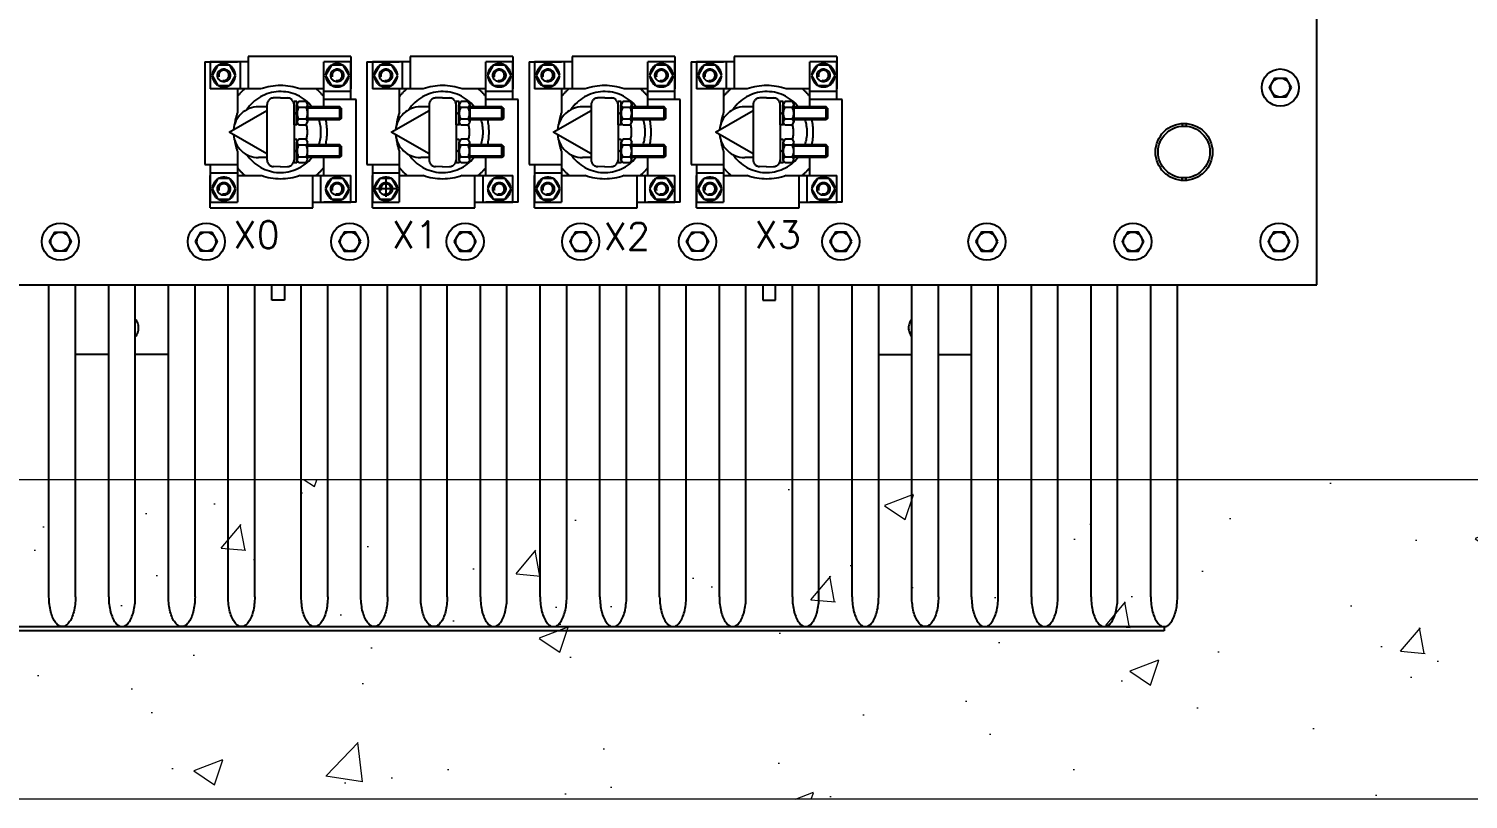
# Paper-space layout 'Plano Corte 1' of a CAD drawing. Header units: millimetres. Extents: x 0 to 420, y 0 to 297.
# Drawn here: x 261.32 to 288.43, y 205.91 to 220.42 of the extents above; entities that cross this region are included whole.
import ezdxf
from ezdxf.enums import TextEntityAlignment as Align

# ---------------------------------------------------------------- set-up
doc = ezdxf.new("R2010")
doc.units = ezdxf.units.MM
doc.linetypes.add('PHANTOM', pattern=[2.5, 1.25, -0.25, 0.25, -0.25, 0.25, -0.25])
doc.layers.get('0').update_dxf_attribs({"color": 162})
doc.layers.add('EQUIPO', color=4, linetype='Continuous', lineweight=20)
doc.layers.add('TIERRA', color=214, linetype='PHANTOM', lineweight=25)
doc.styles.add('ROMANS', font='romans.shx', dxfattribs={"height": 0.1})

# ---------------------------------------------------------------- blocks, each defined once
blk = doc.blocks.new('A$C698D62B2')
at = {"color": 150}
for p, q in [((0.4523, 0.4286), (0.4523, 0.3513)), ((0.4523, 0.4286), (0.4768, 0.4286)), ((0.4849, 0.4286), (0.4564, 0.4286)), ((0.4564, 0.4286), (0.4564, 0.4082)), ((0.4788, 0.4286), (0.4788, 0.4082)), ((0.4849, 0.4326), (0.4849, 0.4082)), ((0.5622, 0.4326), (0.4849, 0.4326)), ((0.5419, 0.3947), (0.5419, 0.4286)), ((0.5622, 0.4286), (0.5419, 0.4286)), ((0.5622, 0.4326), (0.5622, 0.4082)), ((0.5622, 0.4001), (0.5622, 0.4286)), ((0.5744, 0.4286), (0.5744, 0.3513)), ((0.5744, 0.4286), (0.5988, 0.4286)), ((0.5785, 0.4286), (0.5785, 0.4082)), ((0.607, 0.4286), (0.5785, 0.4286)), ((0.6009, 0.4286), (0.6009, 0.4082)), ((0.6843, 0.4326), (0.607, 0.4326)), ((0.607, 0.4326), (0.607, 0.4082)), ((0.6639, 0.3947), (0.6639, 0.4286)), ((0.6843, 0.4286), (0.6639, 0.4286)), ((0.6843, 0.4326), (0.6843, 0.4082)), ((0.6843, 0.4001), (0.6843, 0.4286)), ((0.6965, 0.4286), (0.6965, 0.3513)), ((0.6965, 0.4286), (0.7209, 0.4286)), ((0.7006, 0.4286), (0.7006, 0.4082)), ((0.729, 0.4286), (0.7006, 0.4286)), ((0.7229, 0.4286), (0.7229, 0.4082)), ((0.8064, 0.4326), (0.729, 0.4326)), ((0.729, 0.4326), (0.729, 0.4082)), ((0.786, 0.3947), (0.786, 0.4286)), ((0.8064, 0.4286), (0.786, 0.4286)), ((0.8064, 0.4326), (0.8064, 0.4082)), ((0.8064, 0.4001), (0.8064, 0.4286)), ((0.8186, 0.4286), (0.8186, 0.3513)), ((0.8186, 0.4286), (0.843, 0.4286)), ((0.8226, 0.4286), (0.8226, 0.4082)), ((0.8511, 0.4286), (0.8226, 0.4286)), ((0.845, 0.4286), (0.845, 0.4082)), ((0.9284, 0.4326), (0.8511, 0.4326)), ((0.8511, 0.4326), (0.8511, 0.4082)), ((0.9081, 0.3947), (0.9081, 0.4286)), ((0.9284, 0.4286), (0.9081, 0.4286)), ((0.9284, 0.4326), (0.9284, 0.4082)), ((0.9284, 0.4001), (0.9284, 0.4286)), ((0.4946, 0.4082), (0.4564, 0.4082)), ((0.4768, 0.4082), (0.4768, 0.3904)), ((0.5093, 0.4016), (0.5041, 0.4014)), ((0.5093, 0.4016), (0.5146, 0.4014)), ((0.5419, 0.4082), (0.524, 0.4082)), ((0.5622, 0.4062), (0.5419, 0.4062)), ((0.6167, 0.4082), (0.5785, 0.4082)), ((0.5988, 0.4082), (0.5988, 0.3904)), ((0.6314, 0.4016), (0.6261, 0.4014)), ((0.6314, 0.4016), (0.6367, 0.4014)), ((0.6639, 0.4082), (0.6461, 0.4082)), ((0.6843, 0.4062), (0.6639, 0.4062)), ((0.7388, 0.4082), (0.7006, 0.4082)), ((0.7209, 0.4082), (0.7209, 0.3904)), ((0.7535, 0.4016), (0.7482, 0.4014)), ((0.7535, 0.4016), (0.7587, 0.4014)), ((0.786, 0.4082), (0.7682, 0.4082)), ((0.8064, 0.4062), (0.786, 0.4062)), ((0.8608, 0.4082), (0.8226, 0.4082)), ((0.843, 0.4082), (0.843, 0.3904)), ((0.8755, 0.4016), (0.8703, 0.4014)), ((0.8755, 0.4016), (0.8808, 0.4014)), ((0.9081, 0.4082), (0.8902, 0.4082)), ((0.9284, 0.4062), (0.9081, 0.4062)), ((0.4707, 0.3756), (0.4991, 0.3919)), ((0.4991, 0.3947), (0.4928, 0.3947)), ((0.4991, 0.3963), (0.4991, 0.3548)), ((0.4991, 0.3919), (0.4991, 0.3593)), ((0.5217, 0.3986), (0.5195, 0.3986)), ((0.5195, 0.3811), (0.5195, 0.3986)), ((0.5195, 0.3963), (0.5195, 0.3548)), ((0.5217, 0.3909), (0.5195, 0.3887)), ((0.523, 0.3987), (0.5217, 0.3965)), ((0.5217, 0.3811), (0.5217, 0.3986)), ((0.5217, 0.3965), (0.5217, 0.3831)), ((0.5284, 0.3987), (0.523, 0.3987)), ((0.5284, 0.3943), (0.523, 0.3943)), ((0.5284, 0.3987), (0.5297, 0.3965)), ((0.5297, 0.3965), (0.5297, 0.3831)), ((0.5541, 0.3947), (0.5297, 0.3947)), ((0.5551, 0.3936), (0.5297, 0.3936)), ((0.5663, 0.4001), (0.5419, 0.4001)), ((0.5551, 0.3936), (0.5541, 0.3947)), ((0.5541, 0.385), (0.5541, 0.3947)), ((0.5551, 0.3936), (0.5551, 0.386)), ((0.5663, 0.3228), (0.5663, 0.4001)), ((0.5927, 0.3756), (0.6212, 0.3919)), ((0.6212, 0.3947), (0.6149, 0.3947)), ((0.6212, 0.3963), (0.6212, 0.3548)), ((0.6212, 0.3919), (0.6212, 0.3593)), ((0.6438, 0.3986), (0.6416, 0.3986)), ((0.6416, 0.3811), (0.6416, 0.3986)), ((0.6416, 0.3963), (0.6416, 0.3548)), ((0.6438, 0.3909), (0.6416, 0.3887)), ((0.6451, 0.3987), (0.6438, 0.3965)), ((0.6438, 0.3811), (0.6438, 0.3986)), ((0.6438, 0.3965), (0.6438, 0.3831)), ((0.6505, 0.3987), (0.6451, 0.3987)), ((0.6505, 0.3943), (0.6451, 0.3943)), ((0.6505, 0.3987), (0.6518, 0.3965)), ((0.6518, 0.3965), (0.6518, 0.3831)), ((0.6761, 0.3947), (0.6518, 0.3947)), ((0.6772, 0.3936), (0.6518, 0.3936)), ((0.6884, 0.4001), (0.6639, 0.4001)), ((0.6761, 0.385), (0.6761, 0.3947)), ((0.6772, 0.3936), (0.6761, 0.3947)), ((0.6772, 0.3936), (0.6772, 0.386)), ((0.6884, 0.3228), (0.6884, 0.4001)), ((0.7148, 0.3756), (0.7433, 0.3919)), ((0.7433, 0.3947), (0.7369, 0.3947)), ((0.7433, 0.3963), (0.7433, 0.3548)), ((0.7433, 0.3919), (0.7433, 0.3593)), ((0.7659, 0.3986), (0.7636, 0.3986)), ((0.7636, 0.3811), (0.7636, 0.3986)), ((0.7636, 0.3963), (0.7636, 0.3548)), ((0.7659, 0.3909), (0.7636, 0.3887)), ((0.7672, 0.3987), (0.7659, 0.3965)), ((0.7659, 0.3811), (0.7659, 0.3986)), ((0.7659, 0.3965), (0.7659, 0.3831)), ((0.7726, 0.3987), (0.7672, 0.3987)), ((0.7726, 0.3943), (0.7672, 0.3943)), ((0.7726, 0.3987), (0.7739, 0.3965)), ((0.7739, 0.3965), (0.7739, 0.3831)), ((0.7982, 0.3947), (0.7739, 0.3947)), ((0.7992, 0.3936), (0.7739, 0.3936)), ((0.8104, 0.4001), (0.786, 0.4001)), ((0.7982, 0.385), (0.7982, 0.3947)), ((0.7992, 0.3936), (0.7982, 0.3947)), ((0.7992, 0.3936), (0.7992, 0.386)), ((0.8104, 0.3228), (0.8104, 0.4001)), ((0.8369, 0.3756), (0.8654, 0.3919)), ((0.8654, 0.3947), (0.859, 0.3947)), ((0.8654, 0.3963), (0.8654, 0.3548)), ((0.8654, 0.3919), (0.8654, 0.3593)), ((0.8879, 0.3986), (0.8857, 0.3986)), ((0.8857, 0.3811), (0.8857, 0.3986)), ((0.8857, 0.3963), (0.8857, 0.3548)), ((0.8879, 0.3909), (0.8857, 0.3887)), ((0.8892, 0.3987), (0.8879, 0.3965)), ((0.8879, 0.3811), (0.8879, 0.3986)), ((0.8879, 0.3965), (0.8879, 0.3831)), ((0.8947, 0.3987), (0.8892, 0.3987)), ((0.8947, 0.3943), (0.8892, 0.3943)), ((0.8947, 0.3987), (0.8959, 0.3965)), ((0.8959, 0.3965), (0.8959, 0.3831)), ((0.9203, 0.3947), (0.8959, 0.3947)), ((0.9213, 0.3936), (0.8959, 0.3936)), ((0.9325, 0.4001), (0.9081, 0.4001)), ((0.9203, 0.385), (0.9203, 0.3947)), ((0.9213, 0.3936), (0.9203, 0.3947)), ((0.9213, 0.3936), (0.9213, 0.386)), ((0.9325, 0.3228), (0.9325, 0.4001)), ((0.5217, 0.3811), (0.5195, 0.3811)), ((0.523, 0.3809), (0.5217, 0.3831)), ((0.5284, 0.3854), (0.523, 0.3854)), ((0.5284, 0.3809), (0.523, 0.3809)), ((0.5284, 0.3809), (0.5297, 0.3831)), ((0.5551, 0.386), (0.5297, 0.386)), ((0.5541, 0.385), (0.5297, 0.385)), ((0.5551, 0.386), (0.5541, 0.385)), ((0.6438, 0.3811), (0.6416, 0.3811)), ((0.6451, 0.3809), (0.6438, 0.3831)), ((0.6505, 0.3854), (0.6451, 0.3854)), ((0.6505, 0.3809), (0.6451, 0.3809)), ((0.6505, 0.3809), (0.6518, 0.3831)), ((0.6772, 0.386), (0.6518, 0.386)), ((0.6761, 0.385), (0.6518, 0.385)), ((0.6772, 0.386), (0.6761, 0.385)), ((0.7659, 0.3811), (0.7636, 0.3811)), ((0.7672, 0.3809), (0.7659, 0.3831)), ((0.7726, 0.3854), (0.7672, 0.3854)), ((0.7726, 0.3809), (0.7672, 0.3809)), ((0.7726, 0.3809), (0.7739, 0.3831)), ((0.7992, 0.386), (0.7739, 0.386)), ((0.7982, 0.385), (0.7739, 0.385)), ((0.7992, 0.386), (0.7982, 0.385)), ((0.8879, 0.3811), (0.8857, 0.3811)), ((0.8892, 0.3809), (0.8879, 0.3831)), ((0.8947, 0.3854), (0.8892, 0.3854)), ((0.8947, 0.3809), (0.8892, 0.3809)), ((0.8947, 0.3809), (0.8959, 0.3831)), ((0.9213, 0.386), (0.8959, 0.386)), ((0.9203, 0.385), (0.8959, 0.385)), ((0.9213, 0.386), (0.9203, 0.385)), ((1.1884, 0.3821), (1.1884, 0.3801)), ((1.1914, 0.3821), (1.1914, 0.3801)), ((0.4991, 0.3593), (0.4707, 0.3756)), ((0.5217, 0.3701), (0.5195, 0.3701)), ((0.5195, 0.3701), (0.5195, 0.3526)), ((0.523, 0.3703), (0.5217, 0.368)), ((0.5217, 0.3701), (0.5217, 0.3526)), ((0.5284, 0.3703), (0.523, 0.3703)), ((0.5284, 0.3703), (0.5297, 0.368)), ((0.6212, 0.3593), (0.5927, 0.3756)), ((0.6438, 0.3701), (0.6416, 0.3701)), ((0.6416, 0.3701), (0.6416, 0.3526)), ((0.6451, 0.3703), (0.6438, 0.368)), ((0.6438, 0.3701), (0.6438, 0.3526)), ((0.6505, 0.3703), (0.6451, 0.3703)), ((0.6505, 0.3703), (0.6518, 0.368)), ((0.7433, 0.3593), (0.7148, 0.3756)), ((0.7659, 0.3701), (0.7636, 0.3701)), ((0.7636, 0.3701), (0.7636, 0.3526)), ((0.7672, 0.3703), (0.7659, 0.368)), ((0.7659, 0.3701), (0.7659, 0.3526)), ((0.7726, 0.3703), (0.7672, 0.3703)), ((0.7726, 0.3703), (0.7739, 0.368)), ((0.8654, 0.3593), (0.8369, 0.3756)), ((0.8879, 0.3701), (0.8857, 0.3701)), ((0.8857, 0.3701), (0.8857, 0.3526)), ((0.8892, 0.3703), (0.8879, 0.368)), ((0.8879, 0.3701), (0.8879, 0.3526)), ((0.8947, 0.3703), (0.8892, 0.3703)), ((0.8947, 0.3703), (0.8959, 0.368)), ((0.4768, 0.361), (0.4768, 0.3228)), ((0.5217, 0.3602), (0.5195, 0.3625)), ((0.5217, 0.3546), (0.5217, 0.368)), ((0.5284, 0.3658), (0.523, 0.3658)), ((0.5297, 0.3546), (0.5297, 0.368)), ((0.5541, 0.3662), (0.5297, 0.3662)), ((0.5551, 0.3652), (0.5297, 0.3652)), ((0.5551, 0.3652), (0.5541, 0.3662)), ((0.5541, 0.3565), (0.5541, 0.3662)), ((0.5551, 0.3652), (0.5551, 0.3575)), ((0.5988, 0.361), (0.5988, 0.3228)), ((0.6438, 0.3602), (0.6416, 0.3625)), ((0.6438, 0.3546), (0.6438, 0.368)), ((0.6505, 0.3658), (0.6451, 0.3658)), ((0.6518, 0.3546), (0.6518, 0.368)), ((0.6761, 0.3662), (0.6518, 0.3662)), ((0.6772, 0.3652), (0.6518, 0.3652)), ((0.6772, 0.3652), (0.6761, 0.3662)), ((0.6761, 0.3565), (0.6761, 0.3662)), ((0.6772, 0.3652), (0.6772, 0.3575)), ((0.7209, 0.361), (0.7209, 0.3228)), ((0.7659, 0.3602), (0.7636, 0.3625)), ((0.7659, 0.3546), (0.7659, 0.368)), ((0.7726, 0.3658), (0.7672, 0.3658)), ((0.7739, 0.3546), (0.7739, 0.368)), ((0.7982, 0.3662), (0.7739, 0.3662)), ((0.7992, 0.3652), (0.7739, 0.3652)), ((0.7992, 0.3652), (0.7982, 0.3662)), ((0.7982, 0.3565), (0.7982, 0.3662)), ((0.7992, 0.3652), (0.7992, 0.3575)), ((0.843, 0.361), (0.843, 0.3228)), ((0.8879, 0.3602), (0.8857, 0.3625)), ((0.8879, 0.3546), (0.8879, 0.368)), ((0.8947, 0.3658), (0.8892, 0.3658)), ((0.8959, 0.3546), (0.8959, 0.368)), ((0.9203, 0.3662), (0.8959, 0.3662)), ((0.9213, 0.3652), (0.8959, 0.3652)), ((0.9213, 0.3652), (0.9203, 0.3662)), ((0.9203, 0.3565), (0.9203, 0.3662)), ((0.9213, 0.3652), (0.9213, 0.3575)), ((0.4523, 0.3513), (0.4768, 0.3513)), ((0.4564, 0.3513), (0.4564, 0.3228)), ((0.4991, 0.3565), (0.4928, 0.3565)), ((0.5093, 0.3495), (0.5041, 0.3497)), ((0.5093, 0.3495), (0.5146, 0.3497)), ((0.5217, 0.3526), (0.5195, 0.3526)), ((0.523, 0.3524), (0.5217, 0.3546)), ((0.5284, 0.3569), (0.523, 0.3569)), ((0.5284, 0.3524), (0.523, 0.3524)), ((0.5284, 0.3524), (0.5297, 0.3546)), ((0.5551, 0.3575), (0.5297, 0.3575)), ((0.5541, 0.3565), (0.5297, 0.3565)), ((0.5419, 0.3431), (0.5419, 0.3565)), ((0.5551, 0.3575), (0.5541, 0.3565)), ((0.5744, 0.3513), (0.5988, 0.3513)), ((0.5785, 0.3513), (0.5785, 0.3228)), ((0.6212, 0.3565), (0.6149, 0.3565)), ((0.6314, 0.3495), (0.6261, 0.3497)), ((0.6314, 0.3495), (0.6367, 0.3497)), ((0.6438, 0.3526), (0.6416, 0.3526)), ((0.6451, 0.3524), (0.6438, 0.3546)), ((0.6505, 0.3569), (0.6451, 0.3569)), ((0.6505, 0.3524), (0.6451, 0.3524)), ((0.6505, 0.3524), (0.6518, 0.3546)), ((0.6772, 0.3575), (0.6518, 0.3575)), ((0.6761, 0.3565), (0.6518, 0.3565)), ((0.6639, 0.3431), (0.6639, 0.3565)), ((0.6772, 0.3575), (0.6761, 0.3565)), ((0.6965, 0.3513), (0.7209, 0.3513)), ((0.7006, 0.3513), (0.7006, 0.3228)), ((0.7433, 0.3565), (0.7369, 0.3565)), ((0.7535, 0.3495), (0.7482, 0.3497)), ((0.7535, 0.3495), (0.7587, 0.3497)), ((0.7659, 0.3526), (0.7636, 0.3526)), ((0.7672, 0.3524), (0.7659, 0.3546)), ((0.7726, 0.3569), (0.7672, 0.3569)), ((0.7726, 0.3524), (0.7672, 0.3524)), ((0.7726, 0.3524), (0.7739, 0.3546)), ((0.7992, 0.3575), (0.7739, 0.3575)), ((0.7982, 0.3565), (0.7739, 0.3565)), ((0.786, 0.3431), (0.786, 0.3565)), ((0.7992, 0.3575), (0.7982, 0.3565)), ((0.8186, 0.3513), (0.843, 0.3513)), ((0.8226, 0.3513), (0.8226, 0.3228)), ((0.8654, 0.3565), (0.859, 0.3565)), ((0.8755, 0.3495), (0.8703, 0.3497)), ((0.8755, 0.3495), (0.8808, 0.3497)), ((0.8879, 0.3526), (0.8857, 0.3526)), ((0.8892, 0.3524), (0.8879, 0.3546)), ((0.8947, 0.3569), (0.8892, 0.3569)), ((0.8947, 0.3524), (0.8892, 0.3524)), ((0.8947, 0.3524), (0.8959, 0.3546)), ((0.9213, 0.3575), (0.8959, 0.3575)), ((0.9203, 0.3565), (0.8959, 0.3565)), ((0.9081, 0.3431), (0.9081, 0.3565)), ((0.9213, 0.3575), (0.9203, 0.3565)), ((0.4564, 0.3451), (0.4768, 0.3451)), ((0.4564, 0.3187), (0.4564, 0.3431)), ((0.4768, 0.3431), (0.4946, 0.3431)), ((0.524, 0.3431), (0.5622, 0.3431)), ((0.5337, 0.3187), (0.5337, 0.3431)), ((0.5398, 0.3228), (0.5398, 0.3431)), ((0.5622, 0.3228), (0.5622, 0.3431)), ((0.5785, 0.3451), (0.5988, 0.3451)), ((0.5785, 0.3187), (0.5785, 0.3431)), ((0.5887, 0.3404), (0.5887, 0.3271)), ((0.5887, 0.339), (0.5887, 0.3269)), ((0.5988, 0.3431), (0.6167, 0.3431)), ((0.6461, 0.3431), (0.6843, 0.3431)), ((0.6558, 0.3187), (0.6558, 0.3431)), ((0.6619, 0.3228), (0.6619, 0.3431)), ((0.6843, 0.3228), (0.6843, 0.3431)), ((0.7006, 0.3451), (0.7209, 0.3451)), ((0.7006, 0.3187), (0.7006, 0.3431)), ((0.7209, 0.3431), (0.7388, 0.3431)), ((0.7682, 0.3431), (0.8064, 0.3431)), ((0.7779, 0.3187), (0.7779, 0.3431)), ((0.784, 0.3228), (0.784, 0.3431)), ((0.8064, 0.3228), (0.8064, 0.3431)), ((0.8226, 0.3451), (0.843, 0.3451)), ((0.8226, 0.3187), (0.8226, 0.3431)), ((0.843, 0.3431), (0.8608, 0.3431)), ((0.8902, 0.3431), (0.9284, 0.3431)), ((0.8999, 0.3187), (0.8999, 0.3431)), ((0.906, 0.3228), (0.906, 0.3431)), ((0.9284, 0.3228), (0.9284, 0.3431)), ((1.1884, 0.3392), (1.1884, 0.3412)), ((1.1914, 0.3392), (1.1914, 0.3412)), ((0.5973, 0.3329), (0.5782, 0.3329)), ((0.5947, 0.3329), (0.5826, 0.3329)), ((0.4564, 0.3228), (0.4768, 0.3228)), ((0.4564, 0.3187), (0.5337, 0.3187)), ((0.5337, 0.3228), (0.5622, 0.3228)), ((0.5663, 0.3228), (0.5419, 0.3228)), ((0.5785, 0.3228), (0.5988, 0.3228)), ((0.5785, 0.3187), (0.6558, 0.3187)), ((0.6558, 0.3228), (0.6843, 0.3228)), ((0.6884, 0.3228), (0.6639, 0.3228)), ((0.7006, 0.3228), (0.7209, 0.3228)), ((0.7006, 0.3187), (0.7779, 0.3187)), ((0.7779, 0.3228), (0.8064, 0.3228)), ((0.8104, 0.3228), (0.786, 0.3228)), ((0.8226, 0.3228), (0.843, 0.3228)), ((0.8226, 0.3187), (0.8999, 0.3187)), ((0.8999, 0.3228), (0.9284, 0.3228)), ((0.9325, 0.3228), (0.9081, 0.3228)), ((0.3349, 0.0257), (0.3349, 0.2607)), ((0.3549, 0.0257), (0.3549, 0.2607)), ((0.3799, 0.0257), (0.3799, 0.2607)), ((0.3999, 0.0257), (0.3999, 0.2607)), ((0.4249, 0.0257), (0.4249, 0.2607)), ((0.4449, 0.0257), (0.4449, 0.2607)), ((0.4699, 0.0257), (0.4699, 0.2607)), ((0.4899, 0.0257), (0.4899, 0.2607)), ((0.5249, 0.0257), (0.5249, 0.2607)), ((0.5449, 0.0257), (0.5449, 0.2607)), ((0.5699, 0.0257), (0.5699, 0.2607)), ((0.5899, 0.0257), (0.5899, 0.2607)), ((0.6149, 0.0257), (0.6149, 0.2607)), ((0.6349, 0.0257), (0.6349, 0.2607)), ((0.6599, 0.0257), (0.6599, 0.2607)), ((0.6799, 0.0257), (0.6799, 0.2607)), ((0.7049, 0.0257), (0.7049, 0.2607)), ((0.7249, 0.0257), (0.7249, 0.2607)), ((0.7499, 0.0257), (0.7499, 0.2607)), ((0.7699, 0.0257), (0.7699, 0.2607)), ((0.7949, 0.0257), (0.7949, 0.2607)), ((0.8149, 0.0257), (0.8149, 0.2607)), ((0.8399, 0.0257), (0.8399, 0.2607)), ((0.8599, 0.0257), (0.8599, 0.2607)), ((0.8949, 0.0257), (0.8949, 0.2607)), ((0.9149, 0.0257), (0.9149, 0.2607)), ((0.9399, 0.0257), (0.9399, 0.2607)), ((0.9599, 0.0257), (0.9599, 0.2607)), ((0.9849, 0.0257), (0.9849, 0.2607)), ((1.0049, 0.0257), (1.0049, 0.2607)), ((1.0299, 0.0257), (1.0299, 0.2607)), ((1.0499, 0.0257), (1.0499, 0.2607)), ((1.0749, 0.0257), (1.0749, 0.2607)), ((1.0949, 0.0257), (1.0949, 0.2607)), ((1.1199, 0.0257), (1.1199, 0.2607)), ((1.1399, 0.0257), (1.1399, 0.2607)), ((1.1649, 0.0257), (1.1649, 0.2607)), ((1.1849, 0.0257), (1.1849, 0.2607)), ((0.3799, 0.2082), (0.3549, 0.2082)), ((0.4249, 0.2082), (0.3999, 0.2082)), ((0.9599, 0.2082), (0.9849, 0.2082)), ((1.0049, 0.2082), (1.0299, 0.2082))]:
    blk.add_line(p, q, dxfattribs=at)
for points in [[(0.0949, 0.2607), (1.2899, 0.2607), (1.2899, 0.7857), (0.0949, 0.7857)], [(0.4577, 0.4184), (0.4621, 0.4107), (0.4711, 0.4107), (0.4755, 0.4184), (0.4711, 0.4261), (0.4621, 0.4261)], [(0.5431, 0.4184), (0.5476, 0.4107), (0.5565, 0.4107), (0.561, 0.4184), (0.5565, 0.4261), (0.5476, 0.4261)], [(0.5797, 0.4184), (0.5842, 0.4107), (0.5931, 0.4107), (0.5976, 0.4184), (0.5931, 0.4261), (0.5842, 0.4261)], [(0.6652, 0.4184), (0.6696, 0.4107), (0.6786, 0.4107), (0.683, 0.4184), (0.6786, 0.4261), (0.6696, 0.4261)], [(0.7018, 0.4184), (0.7063, 0.4107), (0.7152, 0.4107), (0.7197, 0.4184), (0.7152, 0.4261), (0.7063, 0.4261)], [(0.7873, 0.4184), (0.7917, 0.4107), (0.8006, 0.4107), (0.8051, 0.4184), (0.8006, 0.4261), (0.7917, 0.4261)], [(0.8239, 0.4184), (0.8283, 0.4107), (0.8373, 0.4107), (0.8417, 0.4184), (0.8373, 0.4261), (0.8283, 0.4261)], [(0.9093, 0.4184), (0.9138, 0.4107), (0.9227, 0.4107), (0.9272, 0.4184), (0.9227, 0.4261), (0.9138, 0.4261)], [(0.4577, 0.3329), (0.4621, 0.3252), (0.4711, 0.3252), (0.4755, 0.3329), (0.4711, 0.3407), (0.4621, 0.3407)], [(0.5431, 0.3329), (0.5476, 0.3252), (0.5565, 0.3252), (0.561, 0.3329), (0.5565, 0.3407), (0.5476, 0.3407)], [(0.5797, 0.3329), (0.5842, 0.3252), (0.5931, 0.3252), (0.5976, 0.3329), (0.5931, 0.3407), (0.5842, 0.3407)], [(0.6652, 0.3329), (0.6696, 0.3252), (0.6786, 0.3252), (0.683, 0.3329), (0.6786, 0.3407), (0.6696, 0.3407)], [(0.7018, 0.3329), (0.7063, 0.3252), (0.7152, 0.3252), (0.7197, 0.3329), (0.7152, 0.3407), (0.7063, 0.3407)], [(0.7873, 0.3329), (0.7917, 0.3252), (0.8006, 0.3252), (0.8051, 0.3329), (0.8006, 0.3407), (0.7917, 0.3407)], [(0.8239, 0.3329), (0.8283, 0.3252), (0.8373, 0.3252), (0.8417, 0.3329), (0.8373, 0.3407), (0.8283, 0.3407)], [(0.9093, 0.3329), (0.9138, 0.3252), (0.9227, 0.3252), (0.9272, 0.3329), (0.9227, 0.3407), (0.9138, 0.3407)], [(0.2099, 0.0032), (1.1749, 0.0032), (1.1749, 0), (0.2099, 0)]]:
    blk.add_lwpolyline(points, close=True, dxfattribs=at)
at = {"color": 150, "linetype": 'Continuous'}
for points in [[(1.2707, 0.4092), (1.2665, 0.402), (1.2583, 0.402), (1.2542, 0.4092), (1.2583, 0.4163), (1.2665, 0.4163)], [(0.3352, 0.2932), (0.3393, 0.3003), (0.3476, 0.3003), (0.3517, 0.2932), (0.3476, 0.286), (0.3393, 0.286)], [(0.4452, 0.2932), (0.4493, 0.3003), (0.4576, 0.3003), (0.4617, 0.2932), (0.4576, 0.286), (0.4493, 0.286)], [(0.5697, 0.2932), (0.5656, 0.3003), (0.5573, 0.3003), (0.5532, 0.2932), (0.5573, 0.286), (0.5656, 0.286)], [(0.6567, 0.2932), (0.6526, 0.3003), (0.6443, 0.3003), (0.6402, 0.2932), (0.6443, 0.286), (0.6526, 0.286)], [(0.7437, 0.2932), (0.7396, 0.3003), (0.7313, 0.3003), (0.7272, 0.2932), (0.7313, 0.286), (0.7396, 0.286)], [(0.8152, 0.2932), (0.8193, 0.3003), (0.8275, 0.3003), (0.8317, 0.2932), (0.8275, 0.286), (0.8193, 0.286)], [(0.9397, 0.2932), (0.9355, 0.3003), (0.9273, 0.3003), (0.9232, 0.2932), (0.9273, 0.286), (0.9355, 0.286)], [(1.0497, 0.2932), (1.0455, 0.3003), (1.0373, 0.3003), (1.0332, 0.2932), (1.0373, 0.286), (1.0455, 0.286)], [(1.1597, 0.2932), (1.1555, 0.3003), (1.1473, 0.3003), (1.1432, 0.2932), (1.1473, 0.286), (1.1555, 0.286)], [(1.2697, 0.2932), (1.2655, 0.3003), (1.2573, 0.3003), (1.2532, 0.2932), (1.2573, 0.286), (1.2655, 0.286)]]:
    blk.add_lwpolyline(points, close=True, dxfattribs=at)
at = {"color": 150}
for points in [[(0.5122, 0.2607), (0.5122, 0.249), (0.5027, 0.249), (0.5027, 0.2607)], [(0.8727, 0.2607), (0.8727, 0.249), (0.8822, 0.249), (0.8822, 0.2607)]]:
    blk.add_lwpolyline(points, dxfattribs=at)
for centre, radius in [((0.4666, 0.4184), 0.00484), ((0.552, 0.4184), 0.00484), ((0.5887, 0.4184), 0.00484), ((0.6741, 0.4184), 0.00484), ((0.7107, 0.4184), 0.00484), ((0.7962, 0.4184), 0.00484), ((0.8328, 0.4184), 0.00484), ((0.9183, 0.4184), 0.00484), ((1.1899, 0.3607), 0.0215), ((1.1899, 0.3607), 0.0195), ((0.4666, 0.3329), 0.00484), ((0.552, 0.3329), 0.00484), ((0.5887, 0.3329), 0.00484), ((0.6741, 0.3329), 0.00484), ((0.7107, 0.3329), 0.00484), ((0.7962, 0.3329), 0.00484), ((0.8328, 0.3329), 0.00484), ((0.9183, 0.3329), 0.00484)]:
    blk.add_circle(centre, radius, dxfattribs=at)
at = {"color": 150, "linetype": 'Continuous'}
for centre, radius in [((1.2624, 0.4092), 0.014), ((1.2624, 0.4092), 0.00715), ((0.3434, 0.2932), 0.014), ((0.4534, 0.2932), 0.014), ((0.5614, 0.2932), 0.014), ((0.6484, 0.2932), 0.014), ((0.7354, 0.2932), 0.014), ((0.8234, 0.2932), 0.014), ((0.9314, 0.2932), 0.014), ((1.0414, 0.2932), 0.014), ((1.1514, 0.2932), 0.014), ((1.2614, 0.2932), 0.014), ((0.3434, 0.2932), 0.00715), ((0.4534, 0.2932), 0.00715), ((0.5614, 0.2932), 0.00715), ((0.6484, 0.2932), 0.00715), ((0.7354, 0.2932), 0.00715), ((0.8234, 0.2932), 0.00715), ((0.9314, 0.2932), 0.00715), ((1.0414, 0.2932), 0.00715), ((1.1514, 0.2932), 0.00715), ((1.2614, 0.2932), 0.00715)]:
    blk.add_circle(centre, radius, dxfattribs=at)
at = {"color": 150}
for centre, radius, start, end in [((0.4666, 0.4184), 0.00875, 122.0856, 177.9144), ((0.4666, 0.4184), 0.00875, 62.0856, 117.9144), ((0.4666, 0.4184), 0.00875, 2.0856, 57.9144), ((0.552, 0.4184), 0.00875, 122.0856, 177.9144), ((0.552, 0.4184), 0.00875, 62.0856, 117.9144), ((0.552, 0.4184), 0.00875, 2.0856, 57.9144), ((0.5887, 0.4184), 0.00875, 122.0856, 177.9144), ((0.5887, 0.4184), 0.00875, 62.0856, 117.9144), ((0.5887, 0.4184), 0.00875, 2.0856, 57.9144), ((0.6741, 0.4184), 0.00875, 122.0856, 177.9144), ((0.6741, 0.4184), 0.00875, 62.0856, 117.9144), ((0.6741, 0.4184), 0.00875, 2.0856, 57.9144), ((0.7107, 0.4184), 0.00875, 122.0856, 177.9144), ((0.7107, 0.4184), 0.00875, 62.0856, 117.9144), ((0.7107, 0.4184), 0.00875, 2.0856, 57.9144), ((0.7962, 0.4184), 0.00875, 122.0856, 177.9144), ((0.7962, 0.4184), 0.00875, 62.0856, 117.9144), ((0.7962, 0.4184), 0.00875, 2.0856, 57.9144), ((0.8328, 0.4184), 0.00875, 122.0856, 177.9144), ((0.8328, 0.4184), 0.00875, 62.0856, 117.9144), ((0.8328, 0.4184), 0.00875, 2.0856, 57.9144), ((0.9183, 0.4184), 0.00875, 122.0856, 177.9144), ((0.9183, 0.4184), 0.00875, 62.0856, 117.9144), ((0.9183, 0.4184), 0.00875, 2.0856, 57.9144), ((0.4666, 0.4184), 0.00875, 182.0856, 237.9144), ((0.4666, 0.4184), 0.00383, 253.1103, 196.8897), ((0.4666, 0.4184), 0.00875, 302.0856, 357.9144), ((0.552, 0.4184), 0.00875, 182.0856, 237.9144), ((0.552, 0.4184), 0.00383, 253.1103, 196.8897), ((0.552, 0.4184), 0.00875, 302.0856, 357.9144), ((0.5887, 0.4184), 0.00875, 182.0856, 237.9144), ((0.5887, 0.4184), 0.00383, 253.1103, 196.8897), ((0.5887, 0.4184), 0.00875, 302.0856, 357.9144), ((0.6741, 0.4184), 0.00875, 182.0856, 237.9144), ((0.6741, 0.4184), 0.00383, 253.1103, 196.8897), ((0.6741, 0.4184), 0.00875, 302.0856, 357.9144), ((0.7107, 0.4184), 0.00875, 182.0856, 237.9144), ((0.7107, 0.4184), 0.00383, 253.1103, 196.8897), ((0.7107, 0.4184), 0.00875, 302.0856, 357.9144), ((0.7962, 0.4184), 0.00875, 182.0856, 237.9144), ((0.7962, 0.4184), 0.00383, 253.1103, 196.8897), ((0.7962, 0.4184), 0.00875, 302.0856, 357.9144), ((0.8328, 0.4184), 0.00875, 182.0856, 237.9144), ((0.8328, 0.4184), 0.00383, 253.1103, 196.8897), ((0.8328, 0.4184), 0.00875, 302.0856, 357.9144), ((0.9183, 0.4184), 0.00875, 182.0856, 237.9144), ((0.9183, 0.4184), 0.00383, 253.1103, 196.8897), ((0.9183, 0.4184), 0.00875, 302.0856, 357.9144), ((0.4666, 0.4184), 0.00875, 242.0856, 297.9144), ((0.5093, 0.3757), 0.0422, 129.5486, 140.4514), ((0.5093, 0.3757), 0.0305, 38.4957, 146.7291), ((0.5093, 0.367), 0.0437, 70.3664, 109.6336), ((0.5042, 0.3963), 0.00509, 92, 180), ((0.5144, 0.3963), 0.00509, 0, 88), ((0.5093, 0.3757), 0.0422, 39.5486, 50.4514), ((0.552, 0.4184), 0.00875, 242.0856, 297.9144), ((0.5887, 0.4184), 0.00875, 242.0856, 297.9144), ((0.6314, 0.3757), 0.0422, 129.5486, 140.4514), ((0.6314, 0.3757), 0.0305, 38.4957, 146.7291), ((0.6314, 0.367), 0.0437, 70.3664, 109.6336), ((0.6263, 0.3963), 0.00509, 92, 180), ((0.6365, 0.3963), 0.00509, 0, 88), ((0.6314, 0.3757), 0.0422, 39.5486, 50.4514), ((0.6741, 0.4184), 0.00875, 242.0856, 297.9144), ((0.7107, 0.4184), 0.00875, 242.0856, 297.9144), ((0.7535, 0.3757), 0.0422, 129.5486, 140.4514), ((0.7535, 0.3757), 0.0305, 38.4957, 146.7291), ((0.7535, 0.367), 0.0437, 70.3664, 109.6336), ((0.7484, 0.3963), 0.00509, 92, 180), ((0.7585, 0.3963), 0.00509, 0, 88), ((0.7535, 0.3757), 0.0422, 39.5486, 50.4514), ((0.7962, 0.4184), 0.00875, 242.0856, 297.9144), ((0.8328, 0.4184), 0.00875, 242.0856, 297.9144), ((0.8755, 0.3757), 0.0422, 129.5486, 140.4514), ((0.8755, 0.3757), 0.0305, 38.4957, 146.7291), ((0.8755, 0.367), 0.0437, 70.3664, 109.6336), ((0.8704, 0.3963), 0.00509, 92, 180), ((0.8806, 0.3963), 0.00509, 0, 88), ((0.8755, 0.3757), 0.0422, 39.5486, 50.4514), ((0.9183, 0.4184), 0.00875, 242.0856, 297.9144), ((0.4928, 0.3756), 0.0191, 90, 174.6124), ((0.518, 0.3757), 0.0437, 160.3664, 172.6404), ((0.5245, 0.3966), 0.00273, 181.8296, 238.1704), ((0.5301, 0.3898), 0.00837, 147.7958, 212.2042), ((0.527, 0.3966), 0.00273, 301.8296, 358.1704), ((0.5214, 0.3898), 0.00837, 327.7958, 32.2042), ((0.6149, 0.3756), 0.0191, 90, 174.6124), ((0.64, 0.3757), 0.0437, 160.3664, 172.6404), ((0.6465, 0.3966), 0.00273, 181.8296, 238.1704), ((0.6522, 0.3898), 0.00837, 147.7958, 212.2042), ((0.6491, 0.3966), 0.00273, 301.8296, 358.1704), ((0.6434, 0.3898), 0.00837, 327.7958, 32.2042), ((0.7369, 0.3756), 0.0191, 90, 174.6124), ((0.7621, 0.3757), 0.0437, 160.3664, 172.6404), ((0.7686, 0.3966), 0.00273, 181.8296, 238.1704), ((0.7742, 0.3898), 0.00837, 147.7958, 212.2042), ((0.7711, 0.3966), 0.00273, 301.8296, 358.1704), ((0.7655, 0.3898), 0.00837, 327.7958, 32.2042), ((0.859, 0.3756), 0.0191, 90, 174.6124), ((0.8842, 0.3757), 0.0437, 160.3664, 172.6404), ((0.8907, 0.3966), 0.00273, 181.8296, 238.1704), ((0.8963, 0.3898), 0.00837, 147.7958, 212.2042), ((0.8932, 0.3966), 0.00273, 301.8296, 358.1704), ((0.8876, 0.3898), 0.00837, 327.7958, 32.2042), ((0.5245, 0.383), 0.00273, 121.8296, 178.1704), ((0.527, 0.383), 0.00273, 1.8296, 58.1704), ((0.5093, 0.3757), 0.0203, 342.9506, 16.7008), ((0.5093, 0.3757), 0.0305, 341.8879, 17.7555), ((0.5007, 0.3757), 0.0437, 347.4735, 12.2841), ((0.6465, 0.383), 0.00273, 121.8296, 178.1704), ((0.6491, 0.383), 0.00273, 1.8296, 58.1704), ((0.6314, 0.3757), 0.0203, 342.9506, 16.7008), ((0.6314, 0.3757), 0.0305, 341.8879, 17.7555), ((0.6227, 0.3757), 0.0437, 347.4735, 12.2841), ((0.7686, 0.383), 0.00273, 121.8296, 178.1704), ((0.7711, 0.383), 0.00273, 1.8296, 58.1704), ((0.7535, 0.3757), 0.0203, 342.9506, 16.7008), ((0.7535, 0.3757), 0.0305, 341.8879, 17.7555), ((0.7448, 0.3757), 0.0437, 347.4735, 12.2841), ((0.8907, 0.383), 0.00273, 121.8296, 178.1704), ((0.8932, 0.383), 0.00273, 1.8296, 58.1704), ((0.8755, 0.3757), 0.0203, 342.9506, 16.7008), ((0.8755, 0.3757), 0.0305, 341.8879, 17.7555), ((0.8669, 0.3757), 0.0437, 347.4735, 12.2841), ((0.4928, 0.3756), 0.0191, 185.3876, 270), ((0.518, 0.3757), 0.0437, 187.771, 199.6336), ((0.6149, 0.3756), 0.0191, 185.3876, 270), ((0.64, 0.3757), 0.0437, 187.771, 199.6336), ((0.7369, 0.3756), 0.0191, 185.3876, 270), ((0.7621, 0.3757), 0.0437, 187.771, 199.6336), ((0.859, 0.3756), 0.0191, 185.3876, 270), ((0.8842, 0.3757), 0.0437, 187.771, 199.6336), ((0.5093, 0.3757), 0.0305, 213.8978, 321.0695), ((0.5245, 0.3681), 0.00273, 181.8296, 238.1704), ((0.5301, 0.3613), 0.00837, 147.7958, 212.2042), ((0.527, 0.3681), 0.00273, 301.8296, 358.1704), ((0.5214, 0.3613), 0.00837, 327.7958, 32.2042), ((0.6314, 0.3757), 0.0305, 213.8978, 321.0695), ((0.6465, 0.3681), 0.00273, 181.8296, 238.1704), ((0.6522, 0.3613), 0.00837, 147.7958, 212.2042), ((0.6491, 0.3681), 0.00273, 301.8296, 358.1704), ((0.6434, 0.3613), 0.00837, 327.7958, 32.2042), ((0.7535, 0.3757), 0.0305, 213.8978, 321.0695), ((0.7686, 0.3681), 0.00273, 181.8296, 238.1704), ((0.7742, 0.3613), 0.00837, 147.7958, 212.2042), ((0.7711, 0.3681), 0.00273, 301.8296, 358.1704), ((0.7655, 0.3613), 0.00837, 327.7958, 32.2042), ((0.8755, 0.3757), 0.0305, 213.8978, 321.0695), ((0.8907, 0.3681), 0.00273, 181.8296, 238.1704), ((0.8963, 0.3613), 0.00837, 147.7958, 212.2042), ((0.8932, 0.3681), 0.00273, 301.8296, 358.1704), ((0.8876, 0.3613), 0.00837, 327.7958, 32.2042), ((0.5093, 0.3757), 0.0422, 219.5486, 230.4514), ((0.5042, 0.3548), 0.00509, 180, 268), ((0.5144, 0.3548), 0.00509, 272, 0), ((0.5245, 0.3546), 0.00273, 121.8296, 178.1704), ((0.527, 0.3546), 0.00273, 1.8296, 58.1704), ((0.5093, 0.3757), 0.0422, 309.5486, 320.4514), ((0.6314, 0.3757), 0.0422, 219.5486, 230.4514), ((0.6263, 0.3548), 0.00509, 180, 268), ((0.6365, 0.3548), 0.00509, 272, 0), ((0.6465, 0.3546), 0.00273, 121.8296, 178.1704), ((0.6491, 0.3546), 0.00273, 1.8296, 58.1704), ((0.6314, 0.3757), 0.0422, 309.5486, 320.4514), ((0.7535, 0.3757), 0.0422, 219.5486, 230.4514), ((0.7484, 0.3548), 0.00509, 180, 268), ((0.7585, 0.3548), 0.00509, 272, 0), ((0.7686, 0.3546), 0.00273, 121.8296, 178.1704), ((0.7711, 0.3546), 0.00273, 1.8296, 58.1704), ((0.7535, 0.3757), 0.0422, 309.5486, 320.4514), ((0.8755, 0.3757), 0.0422, 219.5486, 230.4514), ((0.8704, 0.3548), 0.00509, 180, 268), ((0.8806, 0.3548), 0.00509, 272, 0), ((0.8907, 0.3546), 0.00273, 121.8296, 178.1704), ((0.8932, 0.3546), 0.00273, 1.8296, 58.1704), ((0.8755, 0.3757), 0.0422, 309.5486, 320.4514), ((0.4666, 0.3329), 0.00875, 122.0856, 177.9144), ((0.4666, 0.3329), 0.00875, 62.0856, 117.9144), ((0.4666, 0.3329), 0.00383, 253.1103, 196.8897), ((0.4666, 0.3329), 0.00875, 2.0856, 57.9144), ((0.5093, 0.3843), 0.0437, 250.3664, 289.6336), ((0.552, 0.3329), 0.00875, 122.0856, 177.9144), ((0.552, 0.3329), 0.00875, 62.0856, 117.9144), ((0.552, 0.3329), 0.00383, 253.1103, 196.8897), ((0.552, 0.3329), 0.00875, 2.0856, 57.9144), ((0.5887, 0.3329), 0.00875, 122.0856, 177.9144), ((0.5887, 0.3329), 0.00875, 62.0856, 117.9144), ((0.5887, 0.3329), 0.00383, 253.1103, 196.8897), ((0.5887, 0.3329), 0.00875, 2.0856, 57.9144), ((0.6314, 0.3843), 0.0437, 250.3664, 289.6336), ((0.6741, 0.3329), 0.00875, 122.0856, 177.9144), ((0.6741, 0.3329), 0.00875, 62.0856, 117.9144), ((0.6741, 0.3329), 0.00383, 253.1103, 196.8897), ((0.6741, 0.3329), 0.00875, 2.0856, 57.9144), ((0.7107, 0.3329), 0.00875, 122.0856, 177.9144), ((0.7107, 0.3329), 0.00875, 62.0856, 117.9144), ((0.7107, 0.3329), 0.00383, 253.1103, 196.8897), ((0.7107, 0.3329), 0.00875, 2.0856, 57.9144), ((0.7535, 0.3843), 0.0437, 250.3664, 289.6336), ((0.7962, 0.3329), 0.00875, 122.0856, 177.9144), ((0.7962, 0.3329), 0.00875, 62.0856, 117.9144), ((0.7962, 0.3329), 0.00383, 253.1103, 196.8897), ((0.7962, 0.3329), 0.00875, 2.0856, 57.9144), ((0.8328, 0.3329), 0.00875, 122.0856, 177.9144), ((0.8328, 0.3329), 0.00875, 62.0856, 117.9144), ((0.8328, 0.3329), 0.00383, 253.1103, 196.8897), ((0.8328, 0.3329), 0.00875, 2.0856, 57.9144), ((0.8755, 0.3843), 0.0437, 250.3664, 289.6336), ((0.9183, 0.3329), 0.00875, 122.0856, 177.9144), ((0.9183, 0.3329), 0.00875, 62.0856, 117.9144), ((0.9183, 0.3329), 0.00383, 253.1103, 196.8897), ((0.9183, 0.3329), 0.00875, 2.0856, 57.9144), ((0.4666, 0.3329), 0.00875, 182.0856, 237.9144), ((0.4666, 0.3329), 0.00875, 302.0856, 357.9144), ((0.552, 0.3329), 0.00875, 182.0856, 237.9144), ((0.552, 0.3329), 0.00875, 302.0856, 357.9144), ((0.5887, 0.3329), 0.00875, 182.0856, 237.9144), ((0.5887, 0.3329), 0.00875, 302.0856, 357.9144), ((0.6741, 0.3329), 0.00875, 182.0856, 237.9144), ((0.6741, 0.3329), 0.00875, 302.0856, 357.9144), ((0.7107, 0.3329), 0.00875, 182.0856, 237.9144), ((0.7107, 0.3329), 0.00875, 302.0856, 357.9144), ((0.7962, 0.3329), 0.00875, 182.0856, 237.9144), ((0.7962, 0.3329), 0.00875, 302.0856, 357.9144), ((0.8328, 0.3329), 0.00875, 182.0856, 237.9144), ((0.8328, 0.3329), 0.00875, 302.0856, 357.9144), ((0.9183, 0.3329), 0.00875, 182.0856, 237.9144), ((0.9183, 0.3329), 0.00875, 302.0856, 357.9144), ((0.4666, 0.3329), 0.00875, 242.0856, 297.9144), ((0.552, 0.3329), 0.00875, 242.0856, 297.9144), ((0.5887, 0.3329), 0.00875, 242.0856, 297.9144), ((0.6741, 0.3329), 0.00875, 242.0856, 297.9144), ((0.7107, 0.3329), 0.00875, 242.0856, 297.9144), ((0.7962, 0.3329), 0.00875, 242.0856, 297.9144), ((0.8328, 0.3329), 0.00875, 242.0856, 297.9144), ((0.9183, 0.3329), 0.00875, 242.0856, 297.9144), ((0.3924, 0.2282), 0.01, 318.5904, 41.4096), ((0.9924, 0.2282), 0.01, 138.5904, 221.4096)]:
    blk.add_arc(centre, radius, start, end, dxfattribs=at)
at = {"color": 150, "extrusion": (0, 0, -1)}
for centre in [(0.3449, 0.0257), (0.4349, 0.0257), (0.4799, 0.0257), (0.5349, 0.0257), (0.5799, 0.0257), (0.6249, 0.0257), (0.9949, 0.0257)]:
    blk.add_ellipse(centre, major_axis=(0, -0.0225), ratio=0.444444, start_param=4.712389, end_param=7.853982, dxfattribs=at)
at = {"color": 150}
for centre in [(0.3899, 0.0257), (0.6699, 0.0257), (0.7149, 0.0257), (0.7599, 0.0257), (0.8049, 0.0257), (0.8499, 0.0257), (0.9049, 0.0257), (0.9499, 0.0257), (1.0399, 0.0257), (1.0849, 0.0257), (1.1299, 0.0257), (1.1749, 0.0257)]:
    blk.add_ellipse(centre, major_axis=(0, -0.0225), ratio=0.444444, start_param=4.712389, end_param=7.853982, dxfattribs=at)
at = {"color": 150, "style": 'ROMANS'}
for s, p in [('X0', (0.4913, 0.2882)), ('X1', (0.6107, 0.2882)), ('X2', (0.7702, 0.2871)), ('X3', (0.8839, 0.2882))]:
    blk.add_text(s, height=0.02035, dxfattribs=at).set_placement(p, align=Align.CENTER)

psp = doc.layouts.new('Plano Corte 1')

# ---------------------------------------------------------------- hatches: boundary and pattern name
at = {"layer": 'EQUIPO'}
h = psp.add_hatch(dxfattribs=at)
h.set_pattern_fill('AR-CONC', color=251, scale=0.030478)
h.set_pattern_definition([(50, (-11965.0772, -7765.6415), (5.5526762, -0.485796), [0.5806113, -6.3867246]), (355, (-11965.077, -7765.6415), (-1.074159, 5.823085), [0.464489, -5.1093975]), (100.451445, (-11964.6145, -7765.682), (4.4785172, 5.3372887), [0.4934437, -5.4278852]), (46.1842, (-11965.077, -7764.093), (8.2620242, -1.281378), [0.870917, -9.580087]), (96.63556, (-11964.389, -7764.2), (7.235671, 7.541124), [0.740166, -8.141835]), (351.18415, (-11965.077, -7764.093), (7.235671, 7.541124), [0.6967326, -7.6640614]), (21, (-11964.303, -7764.4803), (4.6209466, -3.1168678), [0.5806113, -6.3867246]), (326, (-11964.303, -7764.4803), (1.8836198, 5.6137333), [0.464489, -5.1093797]), (71.451445, (-11963.918, -7764.74), (6.5045664, 2.4968655), [0.4934437, -5.4278759]), (37.5, (-11965.0772, -7765.6415), (0.09413533, 2.57709257), [0, -5.0474478, 0, -5.1867945, 0, -5.1287334]), (7.5, (-11965.0772, -7765.6415), (2.0365487, 3.0533321), [0, -2.957247, 0, -4.93132554, 0, -1.9547248]), (327.5, (-11966.8036, -7765.6415), (4.1325688, -0.1746023), [0, -1.9353711, 0, -6.0383578, 0, -8.0124363]), (317.5, (-11967.5777, -7765.6415), (4.5147234, 0.7749558), [0, -2.5159824, 0, -4.0100889, 0, -5.689991])])
h.paths.add_polyline_path([(246.603, 237.873), (246.603, 205.909), (295.454, 205.909), (295.454, 237.873)])
h.paths.add_polyline_path([(252.378, 232.183), (289.534, 232.287), (289.274, 211.925), (252.378, 211.925)], flags=16)

# ---------------------------------------------------------------- linework, layer by layer
at = {"layer": 'EQUIPO', "color": 251}
for p, q in [((289.274, 211.925), (252.378, 211.925)), ((295.454, 205.909), (246.603, 205.909))]:
    psp.add_line(p, q, dxfattribs=at)

# ---------------------------------------------------------------- block references
at = {"layer": 'TIERRA', "xscale": 25.00416539543222, "yscale": 25.00416539543222, "zscale": 25.00416539543222}
psp.add_blockref('A$C698D62B2', (253.322, 209.078), dxfattribs=at)

doc.saveas('drawing.dxf')
